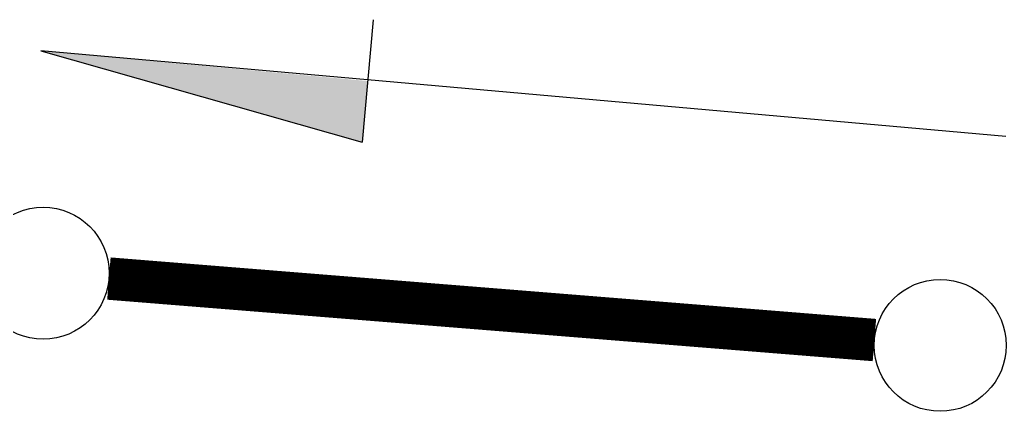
# Model space of a CAD drawing. Extents: x 587451 to 600081, y 7506605 to 7515945.
# Drawn here: x 596494.1 to 596726.4, y 7514017 to 7514109.4 of the extents above; entities that cross this region are included whole.
import ezdxf

# ---------------------------------------------------------------- set-up
doc = ezdxf.new("R2010")
doc.units = 0
doc.header["$LTSCALE"] = 280
doc.header["$MEASUREMENT"] = 0
doc.layers.add('ESTACAO', color=5, linetype='CONTINUOUS')

msp = doc.modelspace()

# ---------------------------------------------------------------- linework, layer by layer
at = {"layer": 'ESTACAO'}
for p, q in [((596577.34, 7514109.37), (596574.68, 7514080.47)), ((596499.08, 7514102.02), (596574.68, 7514080.47)), ((596726.32, 7514081.85), (596499.08, 7514102.02))]:
    msp.add_line(p, q, dxfattribs=at)
at = {"layer": 'ESTACAO', "const_width": 10}
msp.add_lwpolyline([(596515.08, 7514048.33), (596695.34, 7514033.83)], dxfattribs=at)
at = {"layer": 'ESTACAO'}
for centre in [(596499.58, 7514049.58), (596710.84, 7514032.58)]:
    msp.add_circle(centre, 15.55, dxfattribs=at)
msp.add_solid([(596574.68, 7514080.47), (596576.01, 7514094.92), (596499.08, 7514102.02)], dxfattribs=at)

doc.saveas('drawing.dxf')
